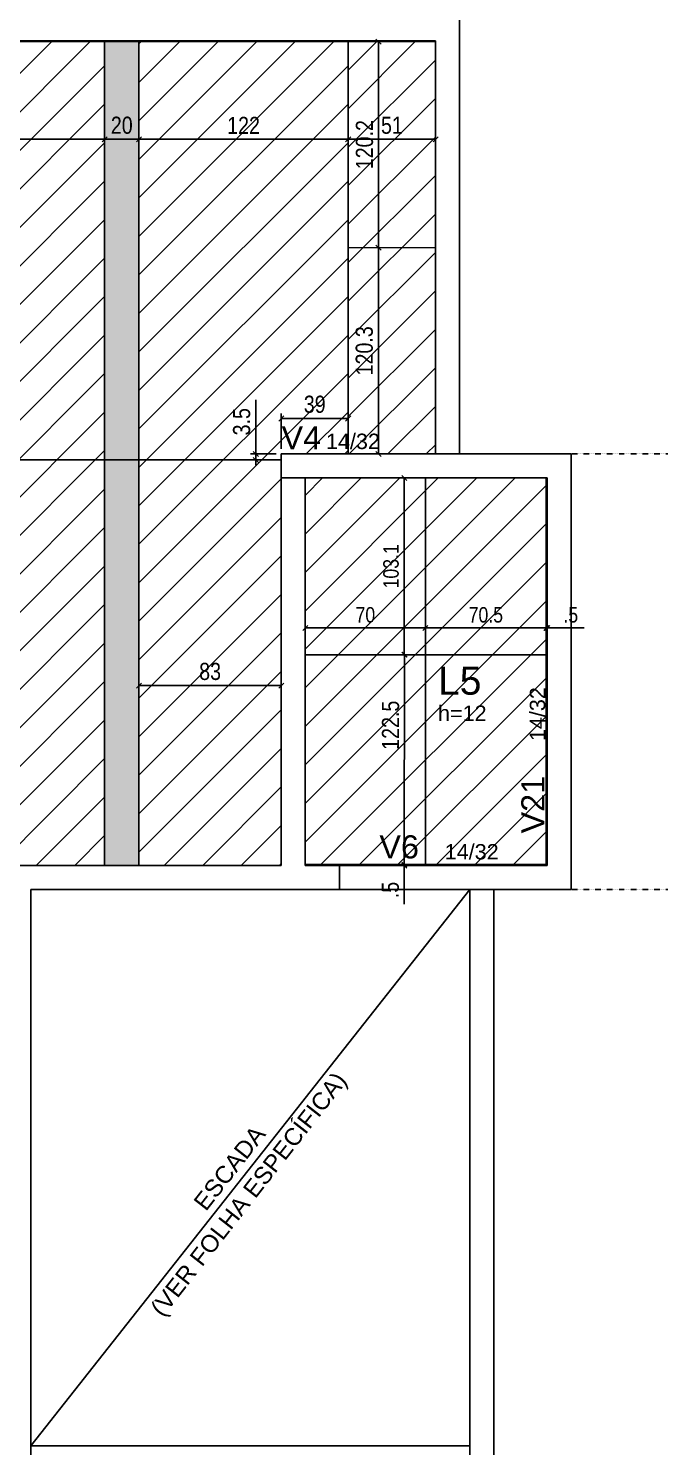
# Model space of a CAD drawing. Header units: millimetres. Extents: x 2519 to 6811, y 369 to 3117.
# Drawn here: x 4795 to 5163, y 1770 to 2598 of the extents above; entities that cross this region are included whole.
import ezdxf

# ---------------------------------------------------------------- set-up
doc = ezdxf.new("R2010")
doc.units = ezdxf.units.MM
doc.linetypes.add('ESTILO_TQS_0002', pattern=[0.4, 0.1, -0.3])
for name, color, linetype in [('10', 252, 'Continuous'), ('3', 3, 'Continuous'), ('9', 8, 'Continuous'), ('COTA', 241, 'Continuous'), ('ES-VIGA', 3, 'Continuous'), ('L-D', 2, 'Continuous'), ('L-N', 4, 'Continuous'), ('Painéis', 200, 'Continuous'), ('VIG-D', 2, 'Continuous'), ('VIG-N', 4, 'Continuous')]:
    doc.layers.add(name, color=color, linetype=linetype)
doc.layers.add('Hachura', color=251, linetype='Continuous', lineweight=9)
doc.layers.add('REAPROVEITAMENTO', color=251, linetype='Continuous', lineweight=9)
doc.styles.add('COTA TECNICA', font='techl___.ttf', dxfattribs={"height": 10})
doc.styles.add('COTA TECNICA-50', font='techl___.ttf', dxfattribs={"height": 9})
doc.styles.add('TQS_ARIAL', font='arial.ttf')
doc.dimstyles.new('COTA PAINEL-50', dxfattribs={"dimtxt": 9, "dimasz": 3, "dimexe": 3, "dimexo": 3, "dimgap": 3, "dimtad": 1, "dimdec": 1, "dimzin": 12, "dimdsep": 46, "dimtxsty": 'COTA TECNICA-50', "dimblk1": 'OBLIQUE', "dimblk2": 'OBLIQUE', "dimsah": 1, "dimcen": 0.9, "dimclrd": 4, "dimclre": 4, "dimclrt": 240, "dimadec": 1, "dimazin": 3, "dimtfac": 1, "dimtdec": 1, "dimtmove": 0, "dimatfit": 3, "dimfxl": 1, "dimtolj": 1, "dimtzin": 12, "dimarcsym": 0})
doc.dimstyles.new('PAINEL', dxfattribs={"dimtxt": 10, "dimasz": 3, "dimexe": 3, "dimexo": 3, "dimgap": 3, "dimtad": 1, "dimdec": 1, "dimzin": 12, "dimdsep": 46, "dimtxsty": 'COTA TECNICA', "dimblk1": 'OBLIQUE', "dimblk2": 'OBLIQUE', "dimsah": 1, "dimcen": 0.9, "dimclrd": 4, "dimclre": 4, "dimclrt": 240, "dimadec": 1, "dimazin": 3, "dimtfac": 1, "dimtdec": 1, "dimtmove": 0, "dimatfit": 3, "dimfxl": 1, "dimtolj": 1, "dimtzin": 12, "dimarcsym": 0})

# ---------------------------------------------------------------- blocks, each defined once
blk = doc.blocks.new('_Oblique')
at = {"color": 0, "linetype": 'ByBlock', "lineweight": -2}
blk.add_line((-0.5, -0.5), (0.5, 0.5), dxfattribs=at)
blk = doc.blocks.new('*D110')
at = {"layer": 'COTA', "color": 4, "lineweight": -2, "transparency": 16777216}
blk.add_line((5014.08, 2232.42), (5013.87, 2109.98), dxfattribs=at)
at = {"layer": 'Defpoints', "color": 0, "transparency": 16777216}
for p in [(5014.08, 2232.42), (5013.87, 2109.98), (5013.87, 2109.98)]:
    blk.add_point(p, dxfattribs=at)
at = {"layer": 'COTA', "color": 4, "lineweight": -2, "transparency": 16777216, "xscale": 3, "yscale": 3, "zscale": 3}
for p, rotation in [((5014.08, 2232.42), 89.90396616237426), ((5013.87, 2109.98), 269.9039661623743)]:
    blk.add_blockref('_Oblique', p, dxfattribs=dict(at, rotation=rotation))
at = {"layer": 'COTA', "color": 240, "transparency": 16777216, "insert": (5005.9, 2191.25), "char_height": 10, "attachment_point": 5, "rotation": 89.90397, "style": 'COTA TECNICA'}
blk.add_mtext('\\A1;122.5', dxfattribs=at)
blk = doc.blocks.new('*D111')
at = {"layer": 'COTA', "color": 4, "lineweight": -2, "transparency": 16777216}
for p, q in [((5013.87, 2109.98), (5013.87, 2112.98)), ((5013.87, 2109.98), (5013.87, 2109.48)), ((5013.87, 2109.48), (5013.87, 2086.82)), ((5016.87, 2109.98), (5016.87, 2109.98)), ((5016.87, 2109.48), (5016.87, 2109.48))]:
    blk.add_line(p, q, dxfattribs=at)
at = {"layer": 'Defpoints', "color": 0, "transparency": 16777216}
for p in [(5013.87, 2109.98), (5013.87, 2109.48), (5013.87, 2109.48)]:
    blk.add_point(p, dxfattribs=at)
at = {"layer": 'COTA', "color": 4, "lineweight": -2, "transparency": 16777216, "xscale": 3, "yscale": 3, "zscale": 3}
for p, rotation in [((5013.87, 2109.98), 270), ((5013.87, 2109.48), 90)]:
    blk.add_blockref('_Oblique', p, dxfattribs=dict(at, rotation=rotation))
at = {"layer": 'COTA', "color": 240, "transparency": 16777216, "insert": (5005.76, 2095.15), "char_height": 10, "attachment_point": 5, "rotation": 90, "style": 'COTA TECNICA'}
blk.add_mtext('\\A1;.5', dxfattribs=at)
blk = doc.blocks.new('*D16')
at = {"layer": 'COTA', "color": 4, "lineweight": -2, "transparency": 16777216}
blk.add_line((4956.16, 2248), (5026.17, 2248), dxfattribs=at)
at = {"layer": 'Defpoints', "color": 0, "transparency": 16777216}
for p in [(4956.16, 2248), (5026.17, 2248), (5026.17, 2248)]:
    blk.add_point(p, dxfattribs=at)
at = {"layer": 'COTA', "color": 4, "lineweight": -2, "transparency": 16777216, "xscale": 3, "yscale": 3, "zscale": 3, "rotation": 180}
blk.add_blockref('_Oblique', (4956.16, 2248), dxfattribs=at)
at = {"layer": 'COTA', "color": 4, "lineweight": -2, "transparency": 16777216, "xscale": 3, "yscale": 3, "zscale": 3}
blk.add_blockref('_Oblique', (5026.17, 2248), dxfattribs=at)
at = {"layer": 'COTA', "color": 240, "transparency": 16777216, "insert": (4991.17, 2255.6), "char_height": 9, "attachment_point": 5, "style": 'COTA TECNICA-50'}
blk.add_mtext('\\A1;70', dxfattribs=at)
blk = doc.blocks.new('*D116')
at = {"layer": 'COTA', "color": 4, "lineweight": -2, "transparency": 16777216}
for p, q in [((5096.66, 2241), (5096.66, 2251)), ((5026.17, 2248), (5096.66, 2248))]:
    blk.add_line(p, q, dxfattribs=at)
at = {"layer": 'Defpoints', "color": 0, "transparency": 16777216}
for p in [(5026.17, 2248), (5096.66, 2248), (5096.66, 2238)]:
    blk.add_point(p, dxfattribs=at)
at = {"layer": 'COTA', "color": 4, "lineweight": -2, "transparency": 16777216, "xscale": 3, "yscale": 3, "zscale": 3, "rotation": 180}
blk.add_blockref('_Oblique', (5026.17, 2248), dxfattribs=at)
at = {"layer": 'COTA', "color": 4, "lineweight": -2, "transparency": 16777216, "xscale": 3, "yscale": 3, "zscale": 3}
blk.add_blockref('_Oblique', (5096.66, 2248), dxfattribs=at)
at = {"layer": 'COTA', "color": 240, "transparency": 16777216, "insert": (5061.42, 2255.6), "char_height": 9, "attachment_point": 5, "style": 'COTA TECNICA-50'}
blk.add_mtext('\\A1;70.5', dxfattribs=at)
blk = doc.blocks.new('*D17')
at = {"layer": 'COTA', "color": 4, "lineweight": -2, "transparency": 16777216}
for p, q in [((5096.66, 2248), (5093.66, 2248)), ((5096.66, 2248), (5097.16, 2248)), ((5097.16, 2248), (5118.75, 2248))]:
    blk.add_line(p, q, dxfattribs=at)
at = {"layer": 'Defpoints', "color": 0, "transparency": 16777216}
for p in [(5096.66, 2248), (5097.16, 2248), (5097.16, 2248)]:
    blk.add_point(p, dxfattribs=at)
at = {"layer": 'COTA', "color": 4, "lineweight": -2, "transparency": 16777216, "xscale": 3, "yscale": 3, "zscale": 3}
blk.add_blockref('_Oblique', (5096.66, 2248), dxfattribs=at)
at = {"layer": 'COTA', "color": 4, "lineweight": -2, "transparency": 16777216, "xscale": 3, "yscale": 3, "zscale": 3, "rotation": 180}
blk.add_blockref('_Oblique', (5097.16, 2248), dxfattribs=at)
at = {"layer": 'COTA', "color": 240, "transparency": 16777216, "insert": (5110.96, 2255.6), "char_height": 9, "attachment_point": 5, "style": 'COTA TECNICA-50'}
blk.add_mtext('\\A1;.5', dxfattribs=at)
blk = doc.blocks.new('*D18')
at = {"layer": 'COTA', "color": 4, "lineweight": -2, "transparency": 16777216}
for p, q in [((5013.87, 2335.47), (5013.87, 2232.42)), ((5016.87, 2232.42), (5016.87, 2232.42))]:
    blk.add_line(p, q, dxfattribs=at)
at = {"layer": 'Defpoints', "color": 0, "transparency": 16777216}
for p in [(5013.87, 2335.47), (5013.87, 2232.42), (5013.87, 2232.42)]:
    blk.add_point(p, dxfattribs=at)
at = {"layer": 'COTA', "color": 4, "lineweight": -2, "transparency": 16777216, "xscale": 3, "yscale": 3, "zscale": 3}
for p, rotation in [((5013.87, 2335.47), 90), ((5013.87, 2232.42), 270)]:
    blk.add_blockref('_Oblique', p, dxfattribs=dict(at, rotation=rotation))
at = {"layer": 'COTA', "color": 240, "transparency": 16777216, "insert": (5006.17, 2283.95), "char_height": 9, "attachment_point": 5, "rotation": 90, "style": 'COTA TECNICA-50'}
blk.add_mtext('\\A1;103.1', dxfattribs=at)
blk = doc.blocks.new('*D150')
at = {"layer": 'COTA', "color": 4, "lineweight": -2, "transparency": 16777216}
blk.add_line((4717.16, 2533.05), (4839.16, 2533.05), dxfattribs=at)
at = {"layer": 'Defpoints', "color": 0, "transparency": 16777216}
for p in [(4717.16, 2533.05), (4839.16, 2533.05), (4839.16, 2533.05)]:
    blk.add_point(p, dxfattribs=at)
at = {"layer": 'COTA', "color": 4, "lineweight": -2, "transparency": 16777216, "xscale": 3, "yscale": 3, "zscale": 3, "rotation": 180}
blk.add_blockref('_Oblique', (4717.16, 2533.05), dxfattribs=at)
at = {"layer": 'COTA', "color": 4, "lineweight": -2, "transparency": 16777216, "xscale": 3, "yscale": 3, "zscale": 3}
blk.add_blockref('_Oblique', (4839.16, 2533.05), dxfattribs=at)
at = {"layer": 'COTA', "color": 240, "transparency": 16777216, "insert": (4778.16, 2541.11), "char_height": 10, "attachment_point": 5, "style": 'COTA TECNICA'}
blk.add_mtext('\\A1;122', dxfattribs=at)
blk = doc.blocks.new('*D151')
at = {"layer": 'COTA', "color": 4, "lineweight": -2, "transparency": 16777216}
blk.add_line((4839.16, 2533.05), (4859.16, 2533.05), dxfattribs=at)
at = {"layer": 'Defpoints', "color": 0, "transparency": 16777216}
for p in [(4839.16, 2533.05), (4859.16, 2533.05), (4859.16, 2533.05)]:
    blk.add_point(p, dxfattribs=at)
at = {"layer": 'COTA', "color": 4, "lineweight": -2, "transparency": 16777216, "xscale": 3, "yscale": 3, "zscale": 3, "rotation": 180}
blk.add_blockref('_Oblique', (4839.16, 2533.05), dxfattribs=at)
at = {"layer": 'COTA', "color": 4, "lineweight": -2, "transparency": 16777216, "xscale": 3, "yscale": 3, "zscale": 3}
blk.add_blockref('_Oblique', (4859.16, 2533.05), dxfattribs=at)
at = {"layer": 'COTA', "color": 240, "transparency": 16777216, "insert": (4849.16, 2541.16), "char_height": 10, "attachment_point": 5, "style": 'COTA TECNICA'}
blk.add_mtext('\\A1;20', dxfattribs=at)
blk = doc.blocks.new('*D152')
at = {"layer": 'COTA', "color": 4, "lineweight": -2, "transparency": 16777216}
blk.add_line((4859.16, 2533.05), (4981.16, 2533.05), dxfattribs=at)
at = {"layer": 'Defpoints', "color": 0, "transparency": 16777216}
for p in [(4859.16, 2533.05), (4981.16, 2533.05), (4981.16, 2533.05)]:
    blk.add_point(p, dxfattribs=at)
at = {"layer": 'COTA', "color": 4, "lineweight": -2, "transparency": 16777216, "xscale": 3, "yscale": 3, "zscale": 3, "rotation": 180}
blk.add_blockref('_Oblique', (4859.16, 2533.05), dxfattribs=at)
at = {"layer": 'COTA', "color": 4, "lineweight": -2, "transparency": 16777216, "xscale": 3, "yscale": 3, "zscale": 3}
blk.add_blockref('_Oblique', (4981.16, 2533.05), dxfattribs=at)
at = {"layer": 'COTA', "color": 240, "transparency": 16777216, "insert": (4920.16, 2541.11), "char_height": 10, "attachment_point": 5, "style": 'COTA TECNICA'}
blk.add_mtext('\\A1;122', dxfattribs=at)
blk = doc.blocks.new('*D153')
at = {"layer": 'COTA', "color": 4, "lineweight": -2, "transparency": 16777216}
blk.add_line((4981.16, 2533.05), (5032.16, 2533.05), dxfattribs=at)
at = {"layer": 'Defpoints', "color": 0, "transparency": 16777216}
for p in [(4981.16, 2533.05), (5032.16, 2533.05), (5032.16, 2533.05)]:
    blk.add_point(p, dxfattribs=at)
at = {"layer": 'COTA', "color": 4, "lineweight": -2, "transparency": 16777216, "xscale": 3, "yscale": 3, "zscale": 3, "rotation": 180}
blk.add_blockref('_Oblique', (4981.16, 2533.05), dxfattribs=at)
at = {"layer": 'COTA', "color": 4, "lineweight": -2, "transparency": 16777216, "xscale": 3, "yscale": 3, "zscale": 3}
blk.add_blockref('_Oblique', (5032.16, 2533.05), dxfattribs=at)
at = {"layer": 'COTA', "color": 240, "transparency": 16777216, "insert": (5006.66, 2541.16), "char_height": 10, "attachment_point": 5, "style": 'COTA TECNICA'}
blk.add_mtext('\\A1;51', dxfattribs=at)
blk = doc.blocks.new('*D154')
at = {"layer": 'COTA', "color": 4, "lineweight": -2, "transparency": 16777216}
blk.add_line((4859.16, 2214.35), (4942.16, 2214.35), dxfattribs=at)
at = {"layer": 'Defpoints', "color": 0, "transparency": 16777216}
for p in [(4859.16, 2214.35), (4942.16, 2214.35), (4942.16, 2214.35)]:
    blk.add_point(p, dxfattribs=at)
at = {"layer": 'COTA', "color": 4, "lineweight": -2, "transparency": 16777216, "xscale": 3, "yscale": 3, "zscale": 3, "rotation": 180}
blk.add_blockref('_Oblique', (4859.16, 2214.35), dxfattribs=at)
at = {"layer": 'COTA', "color": 4, "lineweight": -2, "transparency": 16777216, "xscale": 3, "yscale": 3, "zscale": 3}
blk.add_blockref('_Oblique', (4942.16, 2214.35), dxfattribs=at)
at = {"layer": 'COTA', "color": 240, "transparency": 16777216, "insert": (4900.66, 2222.59), "char_height": 10, "attachment_point": 5, "style": 'COTA TECNICA'}
blk.add_mtext('\\A1;83', dxfattribs=at)
blk = doc.blocks.new('*D155')
at = {"layer": 'COTA', "color": 4, "lineweight": -2, "transparency": 16777216}
for p, q in [((4927.29, 2349.47), (4927.29, 2381.08)), ((4939.16, 2349.47), (4924.29, 2349.47)), ((4927.29, 2345.98), (4927.29, 2349.47)), ((4939.16, 2345.98), (4924.29, 2345.98)), ((4927.29, 2345.98), (4927.29, 2342.98))]:
    blk.add_line(p, q, dxfattribs=at)
at = {"layer": 'Defpoints', "color": 0, "transparency": 16777216}
for p in [(4927.29, 2349.47), (4942.16, 2349.47), (4942.16, 2345.98)]:
    blk.add_point(p, dxfattribs=at)
at = {"layer": 'COTA', "color": 4, "lineweight": -2, "transparency": 16777216, "xscale": 3, "yscale": 3, "zscale": 3}
for p, rotation in [((4927.29, 2349.47), 270), ((4927.29, 2345.98), 90)]:
    blk.add_blockref('_Oblique', p, dxfattribs=dict(at, rotation=rotation))
at = {"layer": 'COTA', "color": 240, "transparency": 16777216, "insert": (4919.07, 2368.28), "char_height": 10, "attachment_point": 5, "rotation": 90, "style": 'COTA TECNICA'}
blk.add_mtext('\\A1;3.5', dxfattribs=at)
blk = doc.blocks.new('*D156')
at = {"layer": 'COTA', "color": 4, "lineweight": -2, "transparency": 16777216}
for p, q in [((4942.16, 2352.47), (4942.16, 2373.17)), ((4942.16, 2370.17), (4981.16, 2370.17)), ((4981.16, 2352.47), (4981.16, 2373.17))]:
    blk.add_line(p, q, dxfattribs=at)
at = {"layer": 'Defpoints', "color": 0, "transparency": 16777216}
for p in [(4981.16, 2370.17), (4942.16, 2349.47), (4981.16, 2349.47)]:
    blk.add_point(p, dxfattribs=at)
at = {"layer": 'COTA', "color": 4, "lineweight": -2, "transparency": 16777216, "xscale": 3, "yscale": 3, "zscale": 3, "rotation": 180}
blk.add_blockref('_Oblique', (4942.16, 2370.17), dxfattribs=at)
at = {"layer": 'COTA', "color": 4, "lineweight": -2, "transparency": 16777216, "xscale": 3, "yscale": 3, "zscale": 3}
blk.add_blockref('_Oblique', (4981.16, 2370.17), dxfattribs=at)
at = {"layer": 'COTA', "color": 240, "transparency": 16777216, "insert": (4961.66, 2378.42), "char_height": 10, "attachment_point": 5, "style": 'COTA TECNICA'}
blk.add_mtext('\\A1;39', dxfattribs=at)
blk = doc.blocks.new('*D180')
at = {"layer": 'COTA', "color": 4, "lineweight": -2, "transparency": 16777216}
for p, q in [((4998.8, 2469.81), (4998.8, 2349.48)), ((5001.8, 2349.48), (5001.8, 2349.48))]:
    blk.add_line(p, q, dxfattribs=at)
at = {"layer": 'Defpoints', "color": 0, "transparency": 16777216}
for p in [(4998.8, 2469.81), (4998.8, 2349.48), (4998.8, 2349.48)]:
    blk.add_point(p, dxfattribs=at)
at = {"layer": 'COTA', "color": 4, "lineweight": -2, "transparency": 16777216, "xscale": 3, "yscale": 3, "zscale": 3}
for p, rotation in [((4998.8, 2469.81), 90), ((4998.8, 2349.48), 270)]:
    blk.add_blockref('_Oblique', p, dxfattribs=dict(at, rotation=rotation))
at = {"layer": 'COTA', "color": 240, "transparency": 16777216, "insert": (4990.58, 2409.64), "char_height": 10, "attachment_point": 5, "rotation": 90, "style": 'COTA TECNICA'}
blk.add_mtext('\\A1;120.3', dxfattribs=at)
blk = doc.blocks.new('*D181')
at = {"layer": 'COTA', "color": 4, "lineweight": -2, "transparency": 16777216}
blk.add_line((4998.8, 2589.98), (4998.8, 2469.81), dxfattribs=at)
at = {"layer": 'Defpoints', "color": 0, "transparency": 16777216}
for p in [(4998.8, 2589.98), (4998.8, 2469.81), (4998.8, 2469.81)]:
    blk.add_point(p, dxfattribs=at)
at = {"layer": 'COTA', "color": 4, "lineweight": -2, "transparency": 16777216, "xscale": 3, "yscale": 3, "zscale": 3}
for p, rotation in [((4998.8, 2589.98), 90), ((4998.8, 2469.81), 270)]:
    blk.add_blockref('_Oblique', p, dxfattribs=dict(at, rotation=rotation))
at = {"layer": 'COTA', "color": 240, "transparency": 16777216, "insert": (4990.7, 2529.89), "char_height": 10, "attachment_point": 5, "rotation": 90, "style": 'COTA TECNICA'}
blk.add_mtext('\\A1;120.2', dxfattribs=at)

msp = doc.modelspace()

# ---------------------------------------------------------------- hatches: boundary and pattern name
at = {"layer": 'Hachura', "linetype": 'ByBlock'}
h = msp.add_hatch(color=256, dxfattribs=at)
h.dxf.hatch_style = 1
h.paths.add_polyline_path([(4859.16, 2589.98), (4839.16, 2589.98), (4839.16, 2109.47), (4859.16, 2109.47)])
at = {"layer": 'REAPROVEITAMENTO', "linetype": 'ByBlock'}
h = msp.add_hatch(dxfattribs=at)
h.set_pattern_fill('ANSI31', color=256, scale=5, style=2)
h.set_pattern_definition([(45, (-927.758, -362.198), (-11.22532, 11.22532), [])])
h.paths.add_polyline_path([(4717.16, 2589.98), (4717.16, 2109.48), (4839.16, 2109.48), (4839.16, 2589.98)])
h = msp.add_hatch(dxfattribs=at)
h.set_pattern_fill('ANSI31', color=256, scale=5, style=2)
h.set_pattern_definition([(45, (-785.758, -362.198), (-11.22532, 11.22532), [])])
h.paths.add_polyline_path([(4942.16, 2109.48), (4942.16, 2349.48), (4981.16, 2349.48), (4981.16, 2589.98), (4859.16, 2589.98), (4859.16, 2109.48)])
h = msp.add_hatch(dxfattribs=at)
h.set_pattern_fill('ANSI31', color=256, scale=5, style=2)
h.set_pattern_definition([(45, (-734.752, -358.698), (-11.22532, 11.22532), [])])
h.paths.add_polyline_path([(4981.16, 2589.98), (4981.16, 2349.47), (5032.17, 2349.47), (5032.17, 2589.98)])
h = msp.add_hatch(dxfattribs=at)
h.set_pattern_fill('ANSI31', color=256, scale=5, style=2)
h.set_pattern_definition([(45, (-670.756, -719.748), (-11.22532, 11.22532), [])])
h.paths.add_polyline_path([(4955.98, 2109.98), (5096.35, 2109.98), (5096.66, 2335.47), (4956.29, 2335.47)])

# ---------------------------------------------------------------- linework, layer by layer
at = {"layer": '10', "color": 252, "linetype": 'Continuous'}
for q in [(5052.16, 2095.48), (5052.16, 1770.99)]:
    msp.add_line((4796.16, 1770.99), q, dxfattribs=at)
at = {"layer": '3', "color": 7, "linetype": 'Continuous'}
for p, q in [((5044.15, 2349.48), (5111.16, 2349.48)), ((5111.16, 2349.48), (5111.16, 2095.48)), ((5111.16, 2095.48), (5059.15, 2095.48))]:
    msp.add_line(p, q, dxfattribs=at)
at = {"layer": '3', "color": 7, "linetype": 'ESTILO_TQS_0002'}
for p, q in [((5111.16, 2349.48), (5244.03, 2349.48)), ((5111.16, 2095.48), (5244.03, 2095.48))]:
    msp.add_line(p, q, dxfattribs=at)
at = {"layer": '9', "color": 8, "linetype": 'Continuous'}
for p, q in [((5046.16, 2349.48), (5046.16, 2604.48)), ((5032.16, 2590.48), (4574.66, 2590.48)), ((5032.16, 2349.48), (5032.16, 2590.48)), ((5046.16, 2349.48), (5111.16, 2349.48)), ((5111.16, 2349.48), (5111.16, 2095.48)), ((4956.16, 2109.48), (4956.16, 2335.48)), ((4956.16, 2109.48), (4956.16, 2335.48)), ((4782.16, 2109.48), (4942.16, 2109.48)), ((4956.16, 2109.48), (5066.16, 2109.48)), ((4956.16, 2109.48), (5064.15, 2109.48)), ((4796.16, 1539.48), (4796.16, 2095.48)), ((5111.16, 2095.48), (5066.16, 2095.48)), ((4796.16, 1890.48), (4796.16, 1904.48))]:
    msp.add_line(p, q, dxfattribs=at)
for points in [[(4942.16, 2109.48), (4942.16, 2332.23), (4942.16, 2335.48)], [(5046.16, 2335.48), (4956.16, 2335.48)], [(5044.15, 2335.48), (4956.16, 2335.48)], [(5046.16, 2335.48), (5097.16, 2335.48), (5097.16, 2109.48), (5066.16, 2109.48)], [(4796.16, 2109.48), (4782.16, 2109.48), (4782.16, 1904.48)], [(4796.16, 2095.48), (5052.16, 2095.48), (5052.16, 1539.48)], [(5066.16, 1539.48), (5066.16, 1539.48), (5066.16, 2095.48)]]:
    msp.add_lwpolyline(points, dxfattribs=at)
at = {"layer": 'ES-VIGA', "linetype": 'Continuous'}
msp.add_lwpolyline([(5111.16, 2349.48), (4942.16, 2349.48), (4942.16, 2335.48), (5097.16, 2335.48), (5097.16, 2109.48), (4976.16, 2109.48), (4976.16, 2095.48), (5111.16, 2095.48), (5111.16, 2349.48)], dxfattribs=at)
at = {"layer": 'Painéis'}
for p, q in [((4575.16, 2589.98), (5032.16, 2589.98)), ((4839.16, 2109.47), (4839.16, 2589.98)), ((4859.16, 2109.47), (4859.16, 2589.98)), ((4981.16, 2349.47), (4981.16, 2589.98)), ((4981.16, 2469.73), (5032.16, 2469.98)), ((4575.16, 2345.98), (4942.16, 2345.98)), ((5026.17, 2109.98), (5026.17, 2335.47)), ((5096.66, 2109.98), (5096.66, 2335.47)), ((4956.16, 2232.42), (5096.66, 2232.42)), ((4956.16, 2109.98), (5096.66, 2109.98)), ((5026.17, 2109.47), (5026.17, 2109.47))]:
    msp.add_line(p, q, dxfattribs=at)

# ---------------------------------------------------------------- texts
at = {"layer": '10', "color": 252, "linetype": 'Continuous', "style": 'TQS_ARIAL'}
for s, p in [('(VER FOLHA ESPECÍFICA)', (4872.99, 1845.57)), ('ESCADA', (4898.22, 1907.3))]:
    msp.add_text(s, height=10, rotation=52, dxfattribs=at).set_placement(p)
at = {"layer": 'L-D', "linetype": 'Continuous', "style": 'TQS_ARIAL'}
msp.add_text('h=12', height=9, dxfattribs=at).set_placement((5033.53, 2193.77))
at = {"layer": 'L-N', "linetype": 'Continuous', "style": 'TQS_ARIAL'}
msp.add_text('L5', height=16.3, dxfattribs=at).set_placement((5033.53, 2209.07))
at = {"layer": 'VIG-D', "linetype": 'Continuous', "style": 'TQS_ARIAL'}
for p in [(4968.2, 2352.34), (5037.44, 2112.95)]:
    msp.add_text('14/32', height=9, dxfattribs=at).set_placement(p)
msp.add_text('14/32', height=9, rotation=90, dxfattribs=at).set_placement((5096.05, 2182.01))
at = {"layer": 'VIG-N', "linetype": 'Continuous', "style": 'TQS_ARIAL'}
for s, p in [('V4', (4942.31, 2352.18)), ('V6', (4999.36, 2113.57))]:
    msp.add_text(s, height=13.5, dxfattribs=at).set_placement(p)
msp.add_text('V21', height=13.5, rotation=90, dxfattribs=at).set_placement((5095.61, 2128.16))

# ---------------------------------------------------------------- dimensions: what is measured, and where the dimension line sits
at = {"layer": 'COTA'}
for base, p1, p2, picture, middle in [((4998.8, 2469.81), (4998.8, 2589.98), (4998.8, 2469.81), '*D181', (4990.7, 2529.89)), ((4998.8, 2349.47), (4998.8, 2469.81), (4998.8, 2349.47), '*D180', (4990.58, 2409.64))]:
    dim = msp.add_linear_dim(base=base, p1=p1, p2=p2, angle=90, dimstyle='PAINEL', override={"dimtmove": 1}, dxfattribs=at)
    dim.commit()
    dim.dimension.update_dxf_attribs({"geometry": picture, "text_midpoint": middle})
for base, p1, p2, picture, middle in [((4839.16, 2533.05), (4717.16, 2533.05), (4839.16, 2533.05), '*D150', (4778.16, 2541.11)), ((4981.16, 2533.05), (4859.16, 2533.05), (4981.16, 2533.05), '*D152', (4920.16, 2541.11)), ((5032.16, 2533.05), (4981.16, 2533.05), (5032.16, 2533.05), '*D153', (5006.66, 2541.16))]:
    dim = msp.add_linear_dim(base=base, p1=p1, p2=p2, dimstyle='PAINEL', override={"dimtmove": 1}, dxfattribs=at)
    dim.commit()
    dim.dimension.update_dxf_attribs({"geometry": picture, "text_midpoint": middle})
dim = msp.add_linear_dim(base=(4859.16, 2533.05), p1=(4839.16, 2533.05), p2=(4859.16, 2533.05), dimstyle='PAINEL', override={"dimtmove": 1}, dxfattribs=at)
dim.commit()
dim.dimension.update_dxf_attribs({"geometry": '*D151', "text_midpoint": (4849.16, 2533.05), "dimtype": 160})
for base, p1, p2, dimstyle, picture, middle in [((4981.16, 2370.17), (4942.16, 2349.47), (4981.16, 2349.47), 'PAINEL', '*D156', (4961.66, 2378.42)), ((5026.17, 2248), (4956.16, 2248), (5026.17, 2248), 'COTA PAINEL-50', '*D16', (4991.17, 2255.6)), ((5096.66, 2248), (5026.17, 2248), (5096.66, 2238), 'COTA PAINEL-50', '*D116', (5061.42, 2255.6)), ((5097.16, 2248), (5096.66, 2248), (5097.16, 2248), 'COTA PAINEL-50', '*D17', (5110.96, 2255.6)), ((4942.16, 2214.35), (4859.16, 2214.35), (4942.16, 2214.35), 'PAINEL', '*D154', (4900.66, 2222.59))]:
    dim = msp.add_linear_dim(base=base, p1=p1, p2=p2, dimstyle=dimstyle, dxfattribs=at)
    dim.commit()
    dim.dimension.update_dxf_attribs({"geometry": picture, "text_midpoint": middle})
for base, p1, p2, dimstyle, picture, middle in [((4927.29, 2349.47), (4942.16, 2345.98), (4942.16, 2349.47), 'PAINEL', '*D155', (4919.07, 2368.28)), ((5013.87202, 2232.42495), (5013.87202, 2335.47498), (5013.87202, 2232.42495), 'COTA PAINEL-50', '*D18', (5006.17465, 2283.94996))]:
    dim = msp.add_linear_dim(base=base, p1=p1, p2=p2, angle=90, dimstyle=dimstyle, dxfattribs=at)
    dim.commit()
    dim.dimension.update_dxf_attribs({"geometry": picture, "text_midpoint": middle})
dim = msp.add_linear_dim(base=(5013.872, 2109.9751), p1=(5014.0773, 2232.425), p2=(5013.872, 2109.9751), angle=269.90397, dimstyle='PAINEL', dxfattribs=at)
dim.commit()
dim.dimension.update_dxf_attribs({"geometry": '*D110', "text_midpoint": (5014.0082, 2191.2317), "dimtype": 161})
dim = msp.add_aligned_dim(p1=(5013.87, 2109.98), p2=(5013.87, 2109.47), distance=0, dimstyle='PAINEL', dxfattribs=at)
dim.commit()
dim.dimension.update_dxf_attribs({"geometry": '*D111', "text_midpoint": (5005.76, 2095.15)})

doc.saveas('drawing.dxf')
